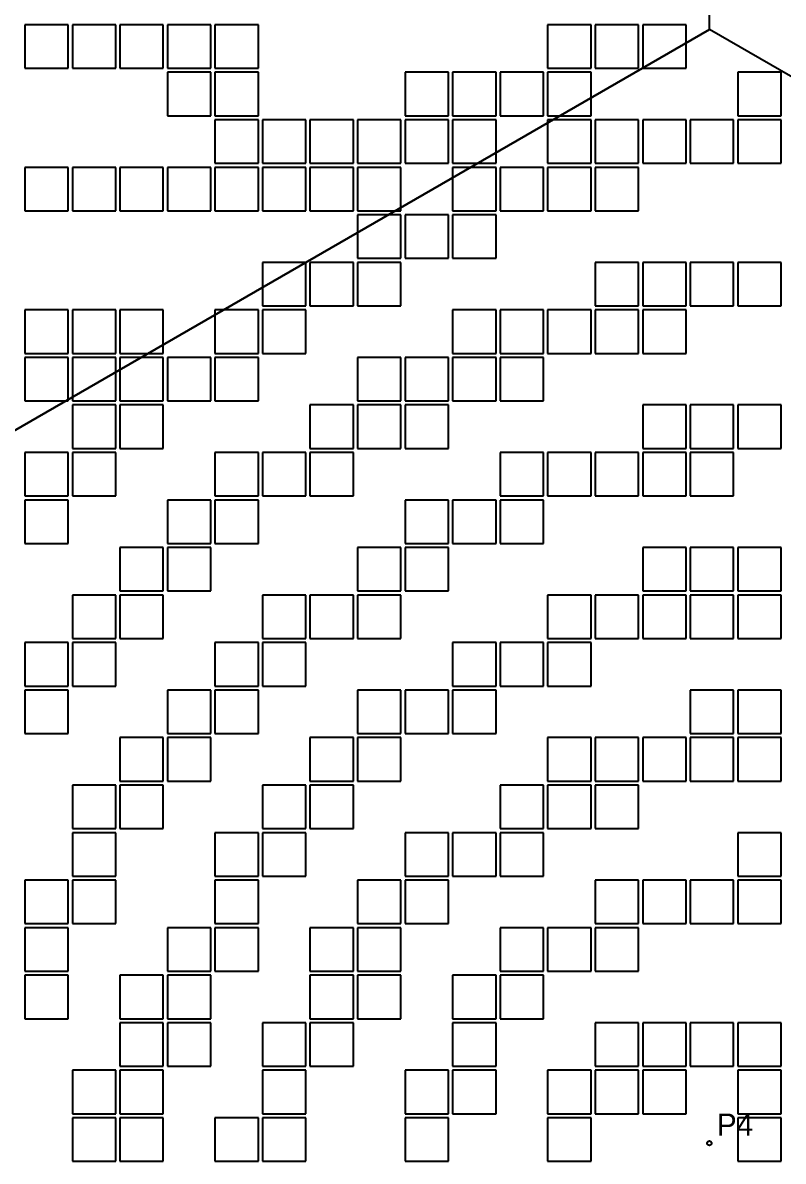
# Model space of a CAD drawing. Extents: x -326 to 326, y -269 to 269.
# Drawn here: x 102.4 to 204.8, y -114.9 to 38.4 of the extents above; entities that cross this region are included whole.
import ezdxf

# ---------------------------------------------------------------- set-up
doc = ezdxf.new("R2010")
doc.units = 0

msp = doc.modelspace()

# ---------------------------------------------------------------- linework, layer by layer
at = {"layer": 'FEEDS'}
msp.add_circle((194.856, -112.5), 0.3, dxfattribs=at)
at = {"layer": 'PATCHES'}
for p, q in [((108.525, 38.125), (102.675, 38.125)), ((102.675, 38.125), (102.675, 32.275)), ((108.525, 32.275), (108.525, 38.125)), ((114.925, 38.125), (109.075, 38.125)), ((109.075, 38.125), (109.075, 32.275)), ((114.925, 32.275), (114.925, 38.125)), ((121.325, 38.125), (115.475, 38.125)), ((115.475, 38.125), (115.475, 32.275)), ((121.325, 32.275), (121.325, 38.125)), ((127.725, 38.125), (121.875, 38.125)), ((121.875, 38.125), (121.875, 32.275)), ((127.725, 32.275), (127.725, 38.125)), ((134.125, 38.125), (128.275, 38.125)), ((128.275, 38.125), (128.275, 32.275)), ((134.125, 32.275), (134.125, 38.125)), ((178.925, 38.125), (173.075, 38.125)), ((173.075, 38.125), (173.075, 32.275)), ((178.925, 32.275), (178.925, 38.125)), ((185.325, 38.125), (179.475, 38.125)), ((179.475, 38.125), (179.475, 32.275)), ((185.325, 32.275), (185.325, 38.125)), ((191.725, 38.125), (185.875, 38.125)), ((185.875, 38.125), (185.875, 32.275)), ((191.725, 32.275), (191.725, 38.125)), ((102.675, 32.275), (108.525, 32.275)), ((109.075, 32.275), (114.925, 32.275)), ((115.475, 32.275), (121.325, 32.275)), ((121.875, 32.275), (127.725, 32.275)), ((128.275, 32.275), (134.125, 32.275)), ((173.075, 32.275), (178.925, 32.275)), ((179.475, 32.275), (185.325, 32.275)), ((185.875, 32.275), (191.725, 32.275)), ((127.725, 31.725), (121.875, 31.725)), ((121.875, 31.725), (121.875, 25.875)), ((127.725, 25.875), (127.725, 31.725)), ((134.125, 31.725), (128.275, 31.725)), ((128.275, 31.725), (128.275, 25.875)), ((134.125, 25.875), (134.125, 31.725)), ((159.725, 31.725), (153.875, 31.725)), ((153.875, 31.725), (153.875, 25.875)), ((159.725, 25.875), (159.725, 31.725)), ((166.125, 31.725), (160.275, 31.725)), ((160.275, 31.725), (160.275, 25.875)), ((166.125, 25.875), (166.125, 31.725)), ((172.525, 31.725), (166.675, 31.725)), ((166.675, 31.725), (166.675, 25.875)), ((172.525, 25.875), (172.525, 31.725)), ((178.925, 31.725), (173.075, 31.725)), ((173.075, 31.725), (173.075, 25.875)), ((178.925, 25.875), (178.925, 31.725)), ((204.525, 31.725), (198.675, 31.725)), ((198.675, 31.725), (198.675, 25.875)), ((204.525, 25.875), (204.525, 31.725)), ((121.875, 25.875), (127.725, 25.875)), ((128.275, 25.875), (134.125, 25.875)), ((134.125, 25.325), (128.275, 25.325)), ((128.275, 25.325), (128.275, 19.475)), ((134.125, 19.475), (134.125, 25.325)), ((140.525, 25.325), (134.675, 25.325)), ((134.675, 25.325), (134.675, 19.475)), ((140.525, 19.475), (140.525, 25.325)), ((146.925, 25.325), (141.075, 25.325)), ((141.075, 25.325), (141.075, 19.475)), ((146.925, 19.475), (146.925, 25.325)), ((153.325, 25.325), (147.475, 25.325)), ((147.475, 25.325), (147.475, 19.475)), ((153.325, 19.475), (153.325, 25.325)), ((153.875, 25.875), (159.725, 25.875)), ((159.725, 25.325), (153.875, 25.325)), ((153.875, 25.325), (153.875, 19.475)), ((159.725, 19.475), (159.725, 25.325)), ((160.275, 25.875), (166.125, 25.875)), ((166.125, 25.325), (160.275, 25.325)), ((160.275, 25.325), (160.275, 19.475)), ((166.125, 19.475), (166.125, 25.325)), ((166.675, 25.875), (172.525, 25.875)), ((173.075, 25.875), (178.925, 25.875)), ((178.925, 25.325), (173.075, 25.325)), ((173.075, 25.325), (173.075, 19.475)), ((178.925, 19.475), (178.925, 25.325)), ((185.325, 25.325), (179.475, 25.325)), ((179.475, 25.325), (179.475, 19.475)), ((185.325, 19.475), (185.325, 25.325)), ((191.725, 25.325), (185.875, 25.325)), ((185.875, 25.325), (185.875, 19.475)), ((191.725, 19.475), (191.725, 25.325)), ((198.125, 25.325), (192.275, 25.325)), ((192.275, 25.325), (192.275, 19.475)), ((198.125, 19.475), (198.125, 25.325)), ((198.675, 25.875), (204.525, 25.875)), ((204.525, 25.325), (198.675, 25.325)), ((198.675, 25.325), (198.675, 19.475)), ((204.525, 19.475), (204.525, 25.325)), ((108.525, 18.925), (102.675, 18.925)), ((102.675, 18.925), (102.675, 13.075)), ((108.525, 13.075), (108.525, 18.925)), ((114.925, 18.925), (109.075, 18.925)), ((109.075, 18.925), (109.075, 13.075)), ((114.925, 13.075), (114.925, 18.925)), ((121.325, 18.925), (115.475, 18.925)), ((115.475, 18.925), (115.475, 13.075)), ((121.325, 13.075), (121.325, 18.925)), ((127.725, 18.925), (121.875, 18.925)), ((121.875, 18.925), (121.875, 13.075)), ((127.725, 13.075), (127.725, 18.925)), ((128.275, 19.475), (134.125, 19.475)), ((134.125, 18.925), (128.275, 18.925)), ((128.275, 18.925), (128.275, 13.075)), ((134.125, 13.075), (134.125, 18.925)), ((134.675, 19.475), (140.525, 19.475)), ((140.525, 18.925), (134.675, 18.925)), ((134.675, 18.925), (134.675, 13.075)), ((140.525, 13.075), (140.525, 18.925)), ((141.075, 19.475), (146.925, 19.475)), ((146.925, 18.925), (141.075, 18.925)), ((141.075, 18.925), (141.075, 13.075)), ((146.925, 13.075), (146.925, 18.925)), ((147.475, 19.475), (153.325, 19.475)), ((153.325, 18.925), (147.475, 18.925)), ((147.475, 18.925), (147.475, 13.075)), ((153.325, 13.075), (153.325, 18.925)), ((153.875, 19.475), (159.725, 19.475)), ((160.275, 19.475), (166.125, 19.475)), ((166.125, 18.925), (160.275, 18.925)), ((160.275, 18.925), (160.275, 13.075)), ((166.125, 13.075), (166.125, 18.925)), ((172.525, 18.925), (166.675, 18.925)), ((166.675, 18.925), (166.675, 13.075)), ((172.525, 13.075), (172.525, 18.925)), ((173.075, 19.475), (178.925, 19.475)), ((178.925, 18.925), (173.075, 18.925)), ((173.075, 18.925), (173.075, 13.075)), ((178.925, 13.075), (178.925, 18.925)), ((179.475, 19.475), (185.325, 19.475)), ((185.325, 18.925), (179.475, 18.925)), ((179.475, 18.925), (179.475, 13.075)), ((185.325, 13.075), (185.325, 18.925)), ((185.875, 19.475), (191.725, 19.475)), ((192.275, 19.475), (198.125, 19.475)), ((198.675, 19.475), (204.525, 19.475)), ((102.675, 13.075), (108.525, 13.075)), ((109.075, 13.075), (114.925, 13.075)), ((115.475, 13.075), (121.325, 13.075)), ((121.875, 13.075), (127.725, 13.075)), ((128.275, 13.075), (134.125, 13.075)), ((134.675, 13.075), (140.525, 13.075)), ((141.075, 13.075), (146.925, 13.075)), ((147.475, 13.075), (153.325, 13.075)), ((153.325, 12.525), (147.475, 12.525)), ((147.475, 12.525), (147.475, 6.675)), ((153.325, 6.675), (153.325, 12.525)), ((159.725, 12.525), (153.875, 12.525)), ((153.875, 12.525), (153.875, 6.675)), ((159.725, 6.675), (159.725, 12.525)), ((160.275, 13.075), (166.125, 13.075)), ((166.125, 12.525), (160.275, 12.525)), ((160.275, 12.525), (160.275, 6.675)), ((166.125, 6.675), (166.125, 12.525)), ((166.675, 13.075), (172.525, 13.075)), ((173.075, 13.075), (178.925, 13.075)), ((179.475, 13.075), (185.325, 13.075)), ((147.475, 6.675), (153.325, 6.675)), ((153.875, 6.675), (159.725, 6.675)), ((160.275, 6.675), (166.125, 6.675)), ((140.525, 6.125), (134.675, 6.125)), ((134.675, 6.125), (134.675, 0.275)), ((140.525, 0.275), (140.525, 6.125)), ((146.925, 6.125), (141.075, 6.125)), ((141.075, 6.125), (141.075, 0.275)), ((146.925, 0.275), (146.925, 6.125)), ((153.325, 6.125), (147.475, 6.125)), ((147.475, 6.125), (147.475, 0.275)), ((153.325, 0.275), (153.325, 6.125)), ((185.325, 6.125), (179.475, 6.125)), ((179.475, 6.125), (179.475, 0.275)), ((185.325, 0.275), (185.325, 6.125)), ((191.725, 6.125), (185.875, 6.125)), ((185.875, 6.125), (185.875, 0.275)), ((191.725, 0.275), (191.725, 6.125)), ((198.125, 6.125), (192.275, 6.125)), ((192.275, 6.125), (192.275, 0.275)), ((198.125, 0.275), (198.125, 6.125)), ((204.525, 6.125), (198.675, 6.125)), ((198.675, 6.125), (198.675, 0.275)), ((204.525, 0.275), (204.525, 6.125)), ((134.675, 0.275), (140.525, 0.275)), ((141.075, 0.275), (146.925, 0.275)), ((147.475, 0.275), (153.325, 0.275)), ((179.475, 0.275), (185.325, 0.275)), ((185.875, 0.275), (191.725, 0.275)), ((192.275, 0.275), (198.125, 0.275)), ((198.675, 0.275), (204.525, 0.275)), ((108.525, -0.275), (102.675, -0.275)), ((102.675, -0.275), (102.675, -6.125)), ((108.525, -6.125), (108.525, -0.275)), ((114.925, -0.275), (109.075, -0.275)), ((109.075, -0.275), (109.075, -6.125)), ((114.925, -6.125), (114.925, -0.275)), ((121.325, -0.275), (115.475, -0.275)), ((115.475, -0.275), (115.475, -6.125)), ((121.325, -6.125), (121.325, -0.275)), ((134.125, -0.275), (128.275, -0.275)), ((128.275, -0.275), (128.275, -6.125)), ((134.125, -6.125), (134.125, -0.275)), ((140.525, -0.275), (134.675, -0.275)), ((134.675, -0.275), (134.675, -6.125)), ((140.525, -6.125), (140.525, -0.275)), ((166.125, -0.275), (160.275, -0.275)), ((160.275, -0.275), (160.275, -6.125)), ((166.125, -6.125), (166.125, -0.275)), ((172.525, -0.275), (166.675, -0.275)), ((166.675, -0.275), (166.675, -6.125)), ((172.525, -6.125), (172.525, -0.275)), ((178.925, -0.275), (173.075, -0.275)), ((173.075, -0.275), (173.075, -6.125)), ((178.925, -6.125), (178.925, -0.275)), ((185.325, -0.275), (179.475, -0.275)), ((179.475, -0.275), (179.475, -6.125)), ((185.325, -6.125), (185.325, -0.275)), ((191.725, -0.275), (185.875, -0.275)), ((185.875, -0.275), (185.875, -6.125)), ((191.725, -6.125), (191.725, -0.275)), ((102.675, -6.125), (108.525, -6.125)), ((109.075, -6.125), (114.925, -6.125)), ((115.475, -6.125), (121.325, -6.125)), ((128.275, -6.125), (134.125, -6.125)), ((134.675, -6.125), (140.525, -6.125)), ((160.275, -6.125), (166.125, -6.125)), ((166.675, -6.125), (172.525, -6.125)), ((173.075, -6.125), (178.925, -6.125)), ((179.475, -6.125), (185.325, -6.125)), ((185.875, -6.125), (191.725, -6.125)), ((108.525, -6.675), (102.675, -6.675)), ((102.675, -6.675), (102.675, -12.525)), ((108.525, -12.525), (108.525, -6.675)), ((114.925, -6.675), (109.075, -6.675)), ((109.075, -6.675), (109.075, -12.525)), ((114.925, -12.525), (114.925, -6.675)), ((121.325, -6.675), (115.475, -6.675)), ((115.475, -6.675), (115.475, -12.525)), ((121.325, -12.525), (121.325, -6.675)), ((127.725, -6.675), (121.875, -6.675)), ((121.875, -6.675), (121.875, -12.525)), ((127.725, -12.525), (127.725, -6.675)), ((134.125, -6.675), (128.275, -6.675)), ((128.275, -6.675), (128.275, -12.525)), ((134.125, -12.525), (134.125, -6.675)), ((153.325, -6.675), (147.475, -6.675)), ((147.475, -6.675), (147.475, -12.525)), ((153.325, -12.525), (153.325, -6.675)), ((159.725, -6.675), (153.875, -6.675)), ((153.875, -6.675), (153.875, -12.525)), ((159.725, -12.525), (159.725, -6.675)), ((166.125, -6.675), (160.275, -6.675)), ((160.275, -6.675), (160.275, -12.525)), ((166.125, -12.525), (166.125, -6.675)), ((172.525, -6.675), (166.675, -6.675)), ((166.675, -6.675), (166.675, -12.525)), ((172.525, -12.525), (172.525, -6.675)), ((102.675, -12.525), (108.525, -12.525)), ((109.075, -12.525), (114.925, -12.525)), ((114.925, -13.075), (109.075, -13.075)), ((109.075, -13.075), (109.075, -18.925)), ((114.925, -18.925), (114.925, -13.075)), ((115.475, -12.525), (121.325, -12.525)), ((121.325, -13.075), (115.475, -13.075)), ((115.475, -13.075), (115.475, -18.925)), ((121.325, -18.925), (121.325, -13.075)), ((121.875, -12.525), (127.725, -12.525)), ((128.275, -12.525), (134.125, -12.525)), ((146.925, -13.075), (141.075, -13.075)), ((141.075, -13.075), (141.075, -18.925)), ((146.925, -18.925), (146.925, -13.075)), ((147.475, -12.525), (153.325, -12.525)), ((153.325, -13.075), (147.475, -13.075)), ((147.475, -13.075), (147.475, -18.925)), ((153.325, -18.925), (153.325, -13.075)), ((153.875, -12.525), (159.725, -12.525)), ((159.725, -13.075), (153.875, -13.075)), ((153.875, -13.075), (153.875, -18.925)), ((159.725, -18.925), (159.725, -13.075)), ((160.275, -12.525), (166.125, -12.525)), ((166.675, -12.525), (172.525, -12.525)), ((191.725, -13.075), (185.875, -13.075)), ((185.875, -13.075), (185.875, -18.925)), ((191.725, -18.925), (191.725, -13.075)), ((198.125, -13.075), (192.275, -13.075)), ((192.275, -13.075), (192.275, -18.925)), ((198.125, -18.925), (198.125, -13.075)), ((204.525, -13.075), (198.675, -13.075)), ((198.675, -13.075), (198.675, -18.925)), ((204.525, -18.925), (204.525, -13.075)), ((108.525, -19.475), (102.675, -19.475)), ((102.675, -19.475), (102.675, -25.325)), ((108.525, -25.325), (108.525, -19.475)), ((109.075, -18.925), (114.925, -18.925)), ((114.925, -19.475), (109.075, -19.475)), ((109.075, -19.475), (109.075, -25.325)), ((114.925, -25.325), (114.925, -19.475)), ((115.475, -18.925), (121.325, -18.925)), ((134.125, -19.475), (128.275, -19.475)), ((128.275, -19.475), (128.275, -25.325)), ((134.125, -25.325), (134.125, -19.475)), ((140.525, -19.475), (134.675, -19.475)), ((134.675, -19.475), (134.675, -25.325)), ((140.525, -25.325), (140.525, -19.475)), ((141.075, -18.925), (146.925, -18.925)), ((146.925, -19.475), (141.075, -19.475)), ((141.075, -19.475), (141.075, -25.325)), ((146.925, -25.325), (146.925, -19.475)), ((147.475, -18.925), (153.325, -18.925)), ((153.875, -18.925), (159.725, -18.925)), ((172.525, -19.475), (166.675, -19.475)), ((166.675, -19.475), (166.675, -25.325)), ((172.525, -25.325), (172.525, -19.475)), ((178.925, -19.475), (173.075, -19.475)), ((173.075, -19.475), (173.075, -25.325)), ((178.925, -25.325), (178.925, -19.475)), ((185.325, -19.475), (179.475, -19.475)), ((179.475, -19.475), (179.475, -25.325)), ((185.325, -25.325), (185.325, -19.475)), ((185.875, -18.925), (191.725, -18.925)), ((191.725, -19.475), (185.875, -19.475)), ((185.875, -19.475), (185.875, -25.325)), ((191.725, -25.325), (191.725, -19.475)), ((192.275, -18.925), (198.125, -18.925)), ((198.125, -19.475), (192.275, -19.475)), ((192.275, -19.475), (192.275, -25.325)), ((198.125, -25.325), (198.125, -19.475)), ((198.675, -18.925), (204.525, -18.925)), ((102.675, -25.325), (108.525, -25.325)), ((108.525, -25.875), (102.675, -25.875)), ((102.675, -25.875), (102.675, -31.725)), ((108.525, -31.725), (108.525, -25.875)), ((109.075, -25.325), (114.925, -25.325)), ((127.725, -25.875), (121.875, -25.875)), ((121.875, -25.875), (121.875, -31.725)), ((127.725, -31.725), (127.725, -25.875)), ((128.275, -25.325), (134.125, -25.325)), ((134.125, -25.875), (128.275, -25.875)), ((128.275, -25.875), (128.275, -31.725)), ((134.125, -31.725), (134.125, -25.875)), ((134.675, -25.325), (140.525, -25.325)), ((141.075, -25.325), (146.925, -25.325)), ((159.725, -25.875), (153.875, -25.875)), ((153.875, -25.875), (153.875, -31.725)), ((159.725, -31.725), (159.725, -25.875)), ((166.125, -25.875), (160.275, -25.875)), ((160.275, -25.875), (160.275, -31.725)), ((166.125, -31.725), (166.125, -25.875)), ((166.675, -25.325), (172.525, -25.325)), ((172.525, -25.875), (166.675, -25.875)), ((166.675, -25.875), (166.675, -31.725)), ((172.525, -31.725), (172.525, -25.875)), ((173.075, -25.325), (178.925, -25.325)), ((179.475, -25.325), (185.325, -25.325)), ((185.875, -25.325), (191.725, -25.325)), ((192.275, -25.325), (198.125, -25.325)), ((102.675, -31.725), (108.525, -31.725)), ((121.875, -31.725), (127.725, -31.725)), ((128.275, -31.725), (134.125, -31.725)), ((153.875, -31.725), (159.725, -31.725)), ((160.275, -31.725), (166.125, -31.725)), ((166.675, -31.725), (172.525, -31.725)), ((121.325, -32.275), (115.475, -32.275)), ((115.475, -32.275), (115.475, -38.125)), ((121.325, -38.125), (121.325, -32.275)), ((127.725, -32.275), (121.875, -32.275)), ((121.875, -32.275), (121.875, -38.125)), ((127.725, -38.125), (127.725, -32.275)), ((153.325, -32.275), (147.475, -32.275)), ((147.475, -32.275), (147.475, -38.125)), ((153.325, -38.125), (153.325, -32.275)), ((159.725, -32.275), (153.875, -32.275)), ((153.875, -32.275), (153.875, -38.125)), ((159.725, -38.125), (159.725, -32.275)), ((191.725, -32.275), (185.875, -32.275)), ((185.875, -32.275), (185.875, -38.125)), ((191.725, -38.125), (191.725, -32.275)), ((198.125, -32.275), (192.275, -32.275)), ((192.275, -32.275), (192.275, -38.125)), ((198.125, -38.125), (198.125, -32.275)), ((204.525, -32.275), (198.675, -32.275)), ((198.675, -32.275), (198.675, -38.125)), ((204.525, -38.125), (204.525, -32.275)), ((115.475, -38.125), (121.325, -38.125)), ((121.875, -38.125), (127.725, -38.125)), ((147.475, -38.125), (153.325, -38.125)), ((153.875, -38.125), (159.725, -38.125)), ((185.875, -38.125), (191.725, -38.125)), ((192.275, -38.125), (198.125, -38.125)), ((198.675, -38.125), (204.525, -38.125)), ((114.925, -38.675), (109.075, -38.675)), ((109.075, -38.675), (109.075, -44.525)), ((114.925, -44.525), (114.925, -38.675)), ((121.325, -38.675), (115.475, -38.675)), ((115.475, -38.675), (115.475, -44.525)), ((121.325, -44.525), (121.325, -38.675)), ((140.525, -38.675), (134.675, -38.675)), ((134.675, -38.675), (134.675, -44.525)), ((140.525, -44.525), (140.525, -38.675)), ((146.925, -38.675), (141.075, -38.675)), ((141.075, -38.675), (141.075, -44.525)), ((146.925, -44.525), (146.925, -38.675)), ((153.325, -38.675), (147.475, -38.675)), ((147.475, -38.675), (147.475, -44.525)), ((153.325, -44.525), (153.325, -38.675)), ((178.925, -38.675), (173.075, -38.675)), ((173.075, -38.675), (173.075, -44.525)), ((178.925, -44.525), (178.925, -38.675)), ((185.325, -38.675), (179.475, -38.675)), ((179.475, -38.675), (179.475, -44.525)), ((185.325, -44.525), (185.325, -38.675)), ((191.725, -38.675), (185.875, -38.675)), ((185.875, -38.675), (185.875, -44.525)), ((191.725, -44.525), (191.725, -38.675)), ((198.125, -38.675), (192.275, -38.675)), ((192.275, -38.675), (192.275, -44.525)), ((198.125, -44.525), (198.125, -38.675)), ((204.525, -38.675), (198.675, -38.675)), ((198.675, -38.675), (198.675, -44.525)), ((204.525, -44.525), (204.525, -38.675)), ((108.525, -45.075), (102.675, -45.075)), ((102.675, -45.075), (102.675, -50.925)), ((108.525, -50.925), (108.525, -45.075)), ((109.075, -44.525), (114.925, -44.525)), ((114.925, -45.075), (109.075, -45.075)), ((109.075, -45.075), (109.075, -50.925)), ((114.925, -50.925), (114.925, -45.075)), ((115.475, -44.525), (121.325, -44.525)), ((134.125, -45.075), (128.275, -45.075)), ((128.275, -45.075), (128.275, -50.925)), ((134.125, -50.925), (134.125, -45.075)), ((134.675, -44.525), (140.525, -44.525)), ((140.525, -45.075), (134.675, -45.075)), ((134.675, -45.075), (134.675, -50.925)), ((140.525, -50.925), (140.525, -45.075)), ((141.075, -44.525), (146.925, -44.525)), ((147.475, -44.525), (153.325, -44.525)), ((166.125, -45.075), (160.275, -45.075)), ((160.275, -45.075), (160.275, -50.925)), ((166.125, -50.925), (166.125, -45.075)), ((172.525, -45.075), (166.675, -45.075)), ((166.675, -45.075), (166.675, -50.925)), ((172.525, -50.925), (172.525, -45.075)), ((173.075, -44.525), (178.925, -44.525)), ((178.925, -45.075), (173.075, -45.075)), ((173.075, -45.075), (173.075, -50.925)), ((178.925, -50.925), (178.925, -45.075)), ((179.475, -44.525), (185.325, -44.525)), ((185.875, -44.525), (191.725, -44.525)), ((192.275, -44.525), (198.125, -44.525)), ((198.675, -44.525), (204.525, -44.525)), ((102.675, -50.925), (108.525, -50.925)), ((108.525, -51.475), (102.675, -51.475)), ((102.675, -51.475), (102.675, -57.325)), ((108.525, -57.325), (108.525, -51.475)), ((109.075, -50.925), (114.925, -50.925)), ((127.725, -51.475), (121.875, -51.475)), ((121.875, -51.475), (121.875, -57.325)), ((127.725, -57.325), (127.725, -51.475)), ((128.275, -50.925), (134.125, -50.925)), ((134.125, -51.475), (128.275, -51.475)), ((128.275, -51.475), (128.275, -57.325)), ((134.125, -57.325), (134.125, -51.475)), ((134.675, -50.925), (140.525, -50.925)), ((153.325, -51.475), (147.475, -51.475)), ((147.475, -51.475), (147.475, -57.325)), ((153.325, -57.325), (153.325, -51.475)), ((159.725, -51.475), (153.875, -51.475)), ((153.875, -51.475), (153.875, -57.325)), ((159.725, -57.325), (159.725, -51.475)), ((160.275, -50.925), (166.125, -50.925)), ((166.125, -51.475), (160.275, -51.475)), ((160.275, -51.475), (160.275, -57.325)), ((166.125, -57.325), (166.125, -51.475)), ((166.675, -50.925), (172.525, -50.925)), ((173.075, -50.925), (178.925, -50.925)), ((198.125, -51.475), (192.275, -51.475)), ((192.275, -51.475), (192.275, -57.325)), ((198.125, -57.325), (198.125, -51.475)), ((204.525, -51.475), (198.675, -51.475)), ((198.675, -51.475), (198.675, -57.325)), ((204.525, -57.325), (204.525, -51.475)), ((102.675, -57.325), (108.525, -57.325)), ((121.325, -57.875), (115.475, -57.875)), ((115.475, -57.875), (115.475, -63.725)), ((121.325, -63.725), (121.325, -57.875)), ((121.875, -57.325), (127.725, -57.325)), ((127.725, -57.875), (121.875, -57.875)), ((121.875, -57.875), (121.875, -63.725)), ((127.725, -63.725), (127.725, -57.875)), ((128.275, -57.325), (134.125, -57.325)), ((146.925, -57.875), (141.075, -57.875)), ((141.075, -57.875), (141.075, -63.725)), ((146.925, -63.725), (146.925, -57.875)), ((147.475, -57.325), (153.325, -57.325)), ((153.325, -57.875), (147.475, -57.875)), ((147.475, -57.875), (147.475, -63.725)), ((153.325, -63.725), (153.325, -57.875)), ((153.875, -57.325), (159.725, -57.325)), ((160.275, -57.325), (166.125, -57.325)), ((178.925, -57.875), (173.075, -57.875)), ((173.075, -57.875), (173.075, -63.725)), ((178.925, -63.725), (178.925, -57.875)), ((185.325, -57.875), (179.475, -57.875)), ((179.475, -57.875), (179.475, -63.725)), ((185.325, -63.725), (185.325, -57.875)), ((191.725, -57.875), (185.875, -57.875)), ((185.875, -57.875), (185.875, -63.725)), ((191.725, -63.725), (191.725, -57.875)), ((192.275, -57.325), (198.125, -57.325)), ((198.125, -57.875), (192.275, -57.875)), ((192.275, -57.875), (192.275, -63.725)), ((198.125, -63.725), (198.125, -57.875)), ((198.675, -57.325), (204.525, -57.325)), ((204.525, -57.875), (198.675, -57.875)), ((198.675, -57.875), (198.675, -63.725)), ((204.525, -63.725), (204.525, -57.875)), ((114.925, -64.275), (109.075, -64.275)), ((109.075, -64.275), (109.075, -70.125)), ((114.925, -70.125), (114.925, -64.275)), ((115.475, -63.725), (121.325, -63.725)), ((121.325, -64.275), (115.475, -64.275)), ((115.475, -64.275), (115.475, -70.125)), ((121.325, -70.125), (121.325, -64.275)), ((121.875, -63.725), (127.725, -63.725)), ((140.525, -64.275), (134.675, -64.275)), ((134.675, -64.275), (134.675, -70.125)), ((140.525, -70.125), (140.525, -64.275)), ((141.075, -63.725), (146.925, -63.725)), ((146.925, -64.275), (141.075, -64.275)), ((141.075, -64.275), (141.075, -70.125)), ((146.925, -70.125), (146.925, -64.275)), ((147.475, -63.725), (153.325, -63.725)), ((172.525, -64.275), (166.675, -64.275)), ((166.675, -64.275), (166.675, -70.125)), ((172.525, -70.125), (172.525, -64.275)), ((173.075, -63.725), (178.925, -63.725)), ((178.925, -64.275), (173.075, -64.275)), ((173.075, -64.275), (173.075, -70.125)), ((178.925, -70.125), (178.925, -64.275)), ((179.475, -63.725), (185.325, -63.725)), ((185.325, -64.275), (179.475, -64.275)), ((179.475, -64.275), (179.475, -70.125)), ((185.325, -70.125), (185.325, -64.275)), ((185.875, -63.725), (191.725, -63.725)), ((192.275, -63.725), (198.125, -63.725)), ((198.675, -63.725), (204.525, -63.725)), ((109.075, -70.125), (114.925, -70.125)), ((115.475, -70.125), (121.325, -70.125)), ((134.675, -70.125), (140.525, -70.125)), ((141.075, -70.125), (146.925, -70.125)), ((166.675, -70.125), (172.525, -70.125)), ((173.075, -70.125), (178.925, -70.125)), ((179.475, -70.125), (185.325, -70.125)), ((114.925, -70.675), (109.075, -70.675)), ((109.075, -70.675), (109.075, -76.525)), ((114.925, -76.525), (114.925, -70.675)), ((134.125, -70.675), (128.275, -70.675)), ((128.275, -70.675), (128.275, -76.525)), ((134.125, -76.525), (134.125, -70.675)), ((140.525, -70.675), (134.675, -70.675)), ((134.675, -70.675), (134.675, -76.525)), ((140.525, -76.525), (140.525, -70.675)), ((159.725, -70.675), (153.875, -70.675)), ((153.875, -70.675), (153.875, -76.525)), ((159.725, -76.525), (159.725, -70.675)), ((166.125, -70.675), (160.275, -70.675)), ((160.275, -70.675), (160.275, -76.525)), ((166.125, -76.525), (166.125, -70.675)), ((172.525, -70.675), (166.675, -70.675)), ((166.675, -70.675), (166.675, -76.525)), ((172.525, -76.525), (172.525, -70.675)), ((204.525, -70.675), (198.675, -70.675)), ((198.675, -70.675), (198.675, -76.525)), ((204.525, -76.525), (204.525, -70.675)), ((109.075, -76.525), (114.925, -76.525)), ((128.275, -76.525), (134.125, -76.525)), ((134.675, -76.525), (140.525, -76.525)), ((153.875, -76.525), (159.725, -76.525)), ((160.275, -76.525), (166.125, -76.525)), ((166.675, -76.525), (172.525, -76.525)), ((198.675, -76.525), (204.525, -76.525)), ((108.525, -77.075), (102.675, -77.075)), ((102.675, -77.075), (102.675, -82.925)), ((108.525, -82.925), (108.525, -77.075)), ((114.925, -77.075), (109.075, -77.075)), ((109.075, -77.075), (109.075, -82.925)), ((114.925, -82.925), (114.925, -77.075)), ((134.125, -77.075), (128.275, -77.075)), ((128.275, -77.075), (128.275, -82.925)), ((134.125, -82.925), (134.125, -77.075)), ((153.325, -77.075), (147.475, -77.075)), ((147.475, -77.075), (147.475, -82.925)), ((153.325, -82.925), (153.325, -77.075)), ((159.725, -77.075), (153.875, -77.075)), ((153.875, -77.075), (153.875, -82.925)), ((159.725, -82.925), (159.725, -77.075)), ((185.325, -77.075), (179.475, -77.075)), ((179.475, -77.075), (179.475, -82.925)), ((185.325, -82.925), (185.325, -77.075)), ((191.725, -77.075), (185.875, -77.075)), ((185.875, -77.075), (185.875, -82.925)), ((191.725, -82.925), (191.725, -77.075)), ((198.125, -77.075), (192.275, -77.075)), ((192.275, -77.075), (192.275, -82.925)), ((198.125, -82.925), (198.125, -77.075)), ((204.525, -77.075), (198.675, -77.075)), ((198.675, -77.075), (198.675, -82.925)), ((204.525, -82.925), (204.525, -77.075)), ((102.675, -82.925), (108.525, -82.925)), ((108.525, -83.475), (102.675, -83.475)), ((102.675, -83.475), (102.675, -89.325)), ((108.525, -89.325), (108.525, -83.475)), ((109.075, -82.925), (114.925, -82.925)), ((127.725, -83.475), (121.875, -83.475)), ((121.875, -83.475), (121.875, -89.325)), ((127.725, -89.325), (127.725, -83.475)), ((128.275, -82.925), (134.125, -82.925)), ((134.125, -83.475), (128.275, -83.475)), ((128.275, -83.475), (128.275, -89.325)), ((134.125, -89.325), (134.125, -83.475)), ((146.925, -83.475), (141.075, -83.475)), ((141.075, -83.475), (141.075, -89.325)), ((146.925, -89.325), (146.925, -83.475)), ((147.475, -82.925), (153.325, -82.925)), ((153.325, -83.475), (147.475, -83.475)), ((147.475, -83.475), (147.475, -89.325)), ((153.325, -89.325), (153.325, -83.475)), ((153.875, -82.925), (159.725, -82.925)), ((172.525, -83.475), (166.675, -83.475)), ((166.675, -83.475), (166.675, -89.325)), ((172.525, -89.325), (172.525, -83.475)), ((178.925, -83.475), (173.075, -83.475)), ((173.075, -83.475), (173.075, -89.325)), ((178.925, -89.325), (178.925, -83.475)), ((179.475, -82.925), (185.325, -82.925)), ((185.325, -83.475), (179.475, -83.475)), ((179.475, -83.475), (179.475, -89.325)), ((185.325, -89.325), (185.325, -83.475)), ((185.875, -82.925), (191.725, -82.925)), ((192.275, -82.925), (198.125, -82.925)), ((198.675, -82.925), (204.525, -82.925)), ((102.675, -89.325), (108.525, -89.325)), ((108.525, -89.875), (102.675, -89.875)), ((102.675, -89.875), (102.675, -95.725)), ((108.525, -95.725), (108.525, -89.875)), ((121.325, -89.875), (115.475, -89.875)), ((115.475, -89.875), (115.475, -95.725)), ((121.325, -95.725), (121.325, -89.875)), ((121.875, -89.325), (127.725, -89.325)), ((127.725, -89.875), (121.875, -89.875)), ((121.875, -89.875), (121.875, -95.725)), ((127.725, -95.725), (127.725, -89.875)), ((128.275, -89.325), (134.125, -89.325)), ((141.075, -89.325), (146.925, -89.325)), ((146.925, -89.875), (141.075, -89.875)), ((141.075, -89.875), (141.075, -95.725)), ((146.925, -95.725), (146.925, -89.875)), ((147.475, -89.325), (153.325, -89.325)), ((153.325, -89.875), (147.475, -89.875)), ((147.475, -89.875), (147.475, -95.725)), ((153.325, -95.725), (153.325, -89.875)), ((166.125, -89.875), (160.275, -89.875)), ((160.275, -89.875), (160.275, -95.725)), ((166.125, -95.725), (166.125, -89.875)), ((166.675, -89.325), (172.525, -89.325)), ((172.525, -89.875), (166.675, -89.875)), ((166.675, -89.875), (166.675, -95.725)), ((172.525, -95.725), (172.525, -89.875)), ((173.075, -89.325), (178.925, -89.325)), ((179.475, -89.325), (185.325, -89.325)), ((102.675, -95.725), (108.525, -95.725)), ((115.475, -95.725), (121.325, -95.725)), ((121.325, -96.275), (115.475, -96.275)), ((115.475, -96.275), (115.475, -102.125)), ((121.325, -102.125), (121.325, -96.275)), ((121.875, -95.725), (127.725, -95.725)), ((127.725, -96.275), (121.875, -96.275)), ((121.875, -96.275), (121.875, -102.125)), ((127.725, -102.125), (127.725, -96.275)), ((140.525, -96.275), (134.675, -96.275)), ((134.675, -96.275), (134.675, -102.125)), ((140.525, -102.125), (140.525, -96.275)), ((141.075, -95.725), (146.925, -95.725)), ((146.925, -96.275), (141.075, -96.275)), ((141.075, -96.275), (141.075, -102.125)), ((146.925, -102.125), (146.925, -96.275)), ((147.475, -95.725), (153.325, -95.725)), ((160.275, -95.725), (166.125, -95.725)), ((166.125, -96.275), (160.275, -96.275)), ((160.275, -96.275), (160.275, -102.125)), ((166.125, -102.125), (166.125, -96.275)), ((166.675, -95.725), (172.525, -95.725)), ((185.325, -96.275), (179.475, -96.275)), ((179.475, -96.275), (179.475, -102.125)), ((185.325, -102.125), (185.325, -96.275)), ((191.725, -96.275), (185.875, -96.275)), ((185.875, -96.275), (185.875, -102.125)), ((191.725, -102.125), (191.725, -96.275)), ((198.125, -96.275), (192.275, -96.275)), ((192.275, -96.275), (192.275, -102.125)), ((198.125, -102.125), (198.125, -96.275)), ((204.525, -96.275), (198.675, -96.275)), ((198.675, -96.275), (198.675, -102.125)), ((204.525, -102.125), (204.525, -96.275)), ((114.925, -102.675), (109.075, -102.675)), ((109.075, -102.675), (109.075, -108.525)), ((114.925, -108.525), (114.925, -102.675)), ((115.475, -102.125), (121.325, -102.125)), ((121.325, -102.675), (115.475, -102.675)), ((115.475, -102.675), (115.475, -108.525)), ((121.325, -108.525), (121.325, -102.675)), ((121.875, -102.125), (127.725, -102.125)), ((134.675, -102.125), (140.525, -102.125)), ((140.525, -102.675), (134.675, -102.675)), ((134.675, -102.675), (134.675, -108.525)), ((140.525, -108.525), (140.525, -102.675)), ((141.075, -102.125), (146.925, -102.125)), ((159.725, -102.675), (153.875, -102.675)), ((153.875, -102.675), (153.875, -108.525)), ((159.725, -108.525), (159.725, -102.675)), ((160.275, -102.125), (166.125, -102.125)), ((166.125, -102.675), (160.275, -102.675)), ((160.275, -102.675), (160.275, -108.525)), ((166.125, -108.525), (166.125, -102.675)), ((178.925, -102.675), (173.075, -102.675)), ((173.075, -102.675), (173.075, -108.525)), ((178.925, -108.525), (178.925, -102.675)), ((179.475, -102.125), (185.325, -102.125)), ((185.325, -102.675), (179.475, -102.675)), ((179.475, -102.675), (179.475, -108.525)), ((185.325, -108.525), (185.325, -102.675)), ((185.875, -102.125), (191.725, -102.125)), ((191.725, -102.675), (185.875, -102.675)), ((185.875, -102.675), (185.875, -108.525)), ((191.725, -108.525), (191.725, -102.675)), ((192.275, -102.125), (198.125, -102.125)), ((198.675, -102.125), (204.525, -102.125)), ((204.525, -102.675), (198.675, -102.675)), ((198.675, -102.675), (198.675, -108.525)), ((204.525, -108.525), (204.525, -102.675)), ((109.075, -108.525), (114.925, -108.525)), ((115.475, -108.525), (121.325, -108.525)), ((134.675, -108.525), (140.525, -108.525)), ((153.875, -108.525), (159.725, -108.525)), ((160.275, -108.525), (166.125, -108.525)), ((173.075, -108.525), (178.925, -108.525)), ((179.475, -108.525), (185.325, -108.525)), ((185.875, -108.525), (191.725, -108.525)), ((198.675, -108.525), (204.525, -108.525)), ((114.925, -109.075), (109.075, -109.075)), ((109.075, -109.075), (109.075, -114.925)), ((114.925, -114.925), (114.925, -109.075)), ((121.325, -109.075), (115.475, -109.075)), ((115.475, -109.075), (115.475, -114.925)), ((121.325, -114.925), (121.325, -109.075)), ((134.125, -109.075), (128.275, -109.075)), ((128.275, -109.075), (128.275, -114.925)), ((134.125, -114.925), (134.125, -109.075)), ((140.525, -109.075), (134.675, -109.075)), ((134.675, -109.075), (134.675, -114.925)), ((140.525, -114.925), (140.525, -109.075)), ((159.725, -109.075), (153.875, -109.075)), ((153.875, -109.075), (153.875, -114.925)), ((159.725, -114.925), (159.725, -109.075)), ((178.925, -109.075), (173.075, -109.075)), ((173.075, -109.075), (173.075, -114.925)), ((178.925, -114.925), (178.925, -109.075)), ((204.525, -109.075), (198.675, -109.075)), ((198.675, -109.075), (198.675, -114.925)), ((204.525, -114.925), (204.525, -109.075)), ((109.075, -114.925), (114.925, -114.925)), ((115.475, -114.925), (121.325, -114.925)), ((128.275, -114.925), (134.125, -114.925)), ((134.675, -114.925), (140.525, -114.925)), ((153.875, -114.925), (159.725, -114.925)), ((173.075, -114.925), (178.925, -114.925)), ((198.675, -114.925), (204.525, -114.925))]:
    msp.add_line(p, q, dxfattribs=at)
at = {"layer": 'PORTS'}
for p, q in [((194.856, 37.5), (194.856, 187.5)), ((64.952, -37.5), (194.856, 37.5)), ((194.856, 37.5), (64.952, -37.5)), ((324.76, -37.5), (194.856, 37.5))]:
    msp.add_line(p, q, dxfattribs=at)

# ---------------------------------------------------------------- texts
at = {"layer": 'FEEDS'}
msp.add_text('P4', height=3, dxfattribs=at).set_placement((195.856, -111.5))

doc.saveas('drawing.dxf')
